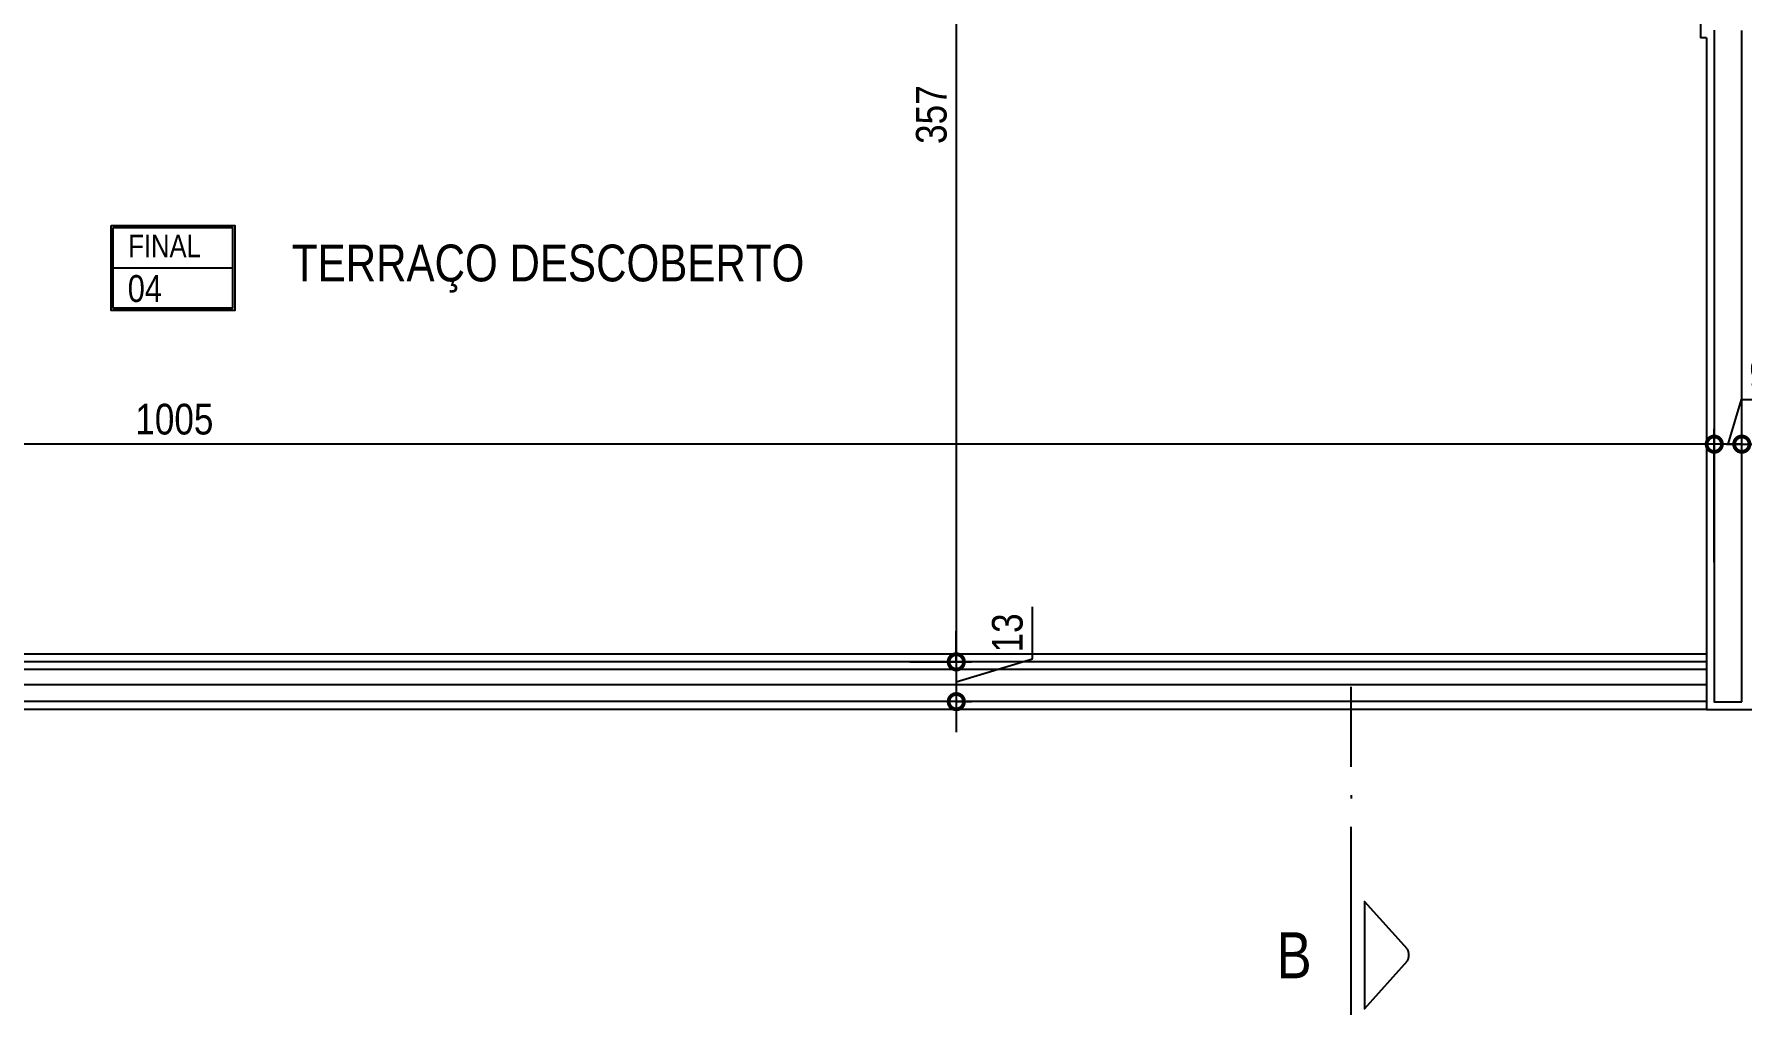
# Model space of a CAD drawing. Header units: metres. Extents: x -23 to 570, y -25 to 184.
# Drawn here: x 120.03 to 125.6, y -3.98 to -0.78 of the extents above; entities that cross this region are included whole.
import ezdxf
from ezdxf.enums import TextEntityAlignment as Align

# ---------------------------------------------------------------- set-up
doc = ezdxf.new("R2010")
doc.units = ezdxf.units.M
doc.header["$LTSCALE"] = 0.1
doc.linetypes.add('DUPLEX SUPERIOR$0$DASHEDX2', pattern=[1.5, 1, -0.5])
for name, color, linetype in [('ARQ-DIM', 2, 'Continuous'), ('ARQ-SIM', 1, 'Continuous'), ('ARQ-TXT', 2, 'Continuous'), ('DUPLEX SUPERIOR$0$ARQ-ALV ACAB', 4, 'Continuous'), ('DUPLEX SUPERIOR$0$ARQ-ALV OSSO', 5, 'Continuous'), ('DUPLEX SUPERIOR$0$ARQ-AUX', 7, 'Continuous'), ('DUPLEX SUPERIOR$0$ARQ-AUX2', 2, 'Continuous'), ('DUPLEX SUPERIOR$0$ARQ-HID', 7, 'Continuous'), ('DUPLEX SUPERIOR$0$ARQ-PRJ', 7, 'DUPLEX SUPERIOR$0$DASHEDX2')]:
    doc.layers.add(name, color=color, linetype=linetype)
doc.styles.add('Adesa', font='ARIALN.TTF')
doc.styles.add('M50', font='ARIALN.TTF', dxfattribs={"height": 0.15})
doc.dimstyles.new('ADESA 1-0050', dxfattribs={"dimtxt": 0.1, "dimasz": 0.1, "dimexe": 0.05, "dimexo": 0.05, "dimgap": 0.03, "dimtad": 1, "dimdec": 1, "dimlfac": 100, "dimzin": 12, "dimtxsty": 'Adesa', "dimblk": 'DOTSMALL', "dimcen": 1, "dimdle": 0.05, "dimclrd": 1, "dimclre": 1, "dimclrt": 256, "dimazin": 3, "dimtm": 1e-09, "dimtfac": 1, "dimtdec": 1, "dimtmove": 1, "dimatfit": 0, "dimldrblk": 'DOTSMALL', "dimfxl": 0.8, "dimtvp": 2, "dimtolj": 1, "dimtzin": 0, "dimarcsym": 0})

# ---------------------------------------------------------------- blocks, each defined once
blk = doc.blocks.new('DUPLEX SUPERIOR$0$planta duplex superior tipo 2')
at = {"layer": 'DUPLEX SUPERIOR$0$ARQ-ALV ACAB'}
for p, q in [((-10.07, 0.0252, 0), (0, 0.025)), ((-10.07, -0.1549), (-0.07, -0.1549, 0))]:
    blk.add_line(p, q, dxfattribs=at)
for points in [[(-10.07, -2.165), (-10.07, -2.0503), (-10.07, 0.0252), (-10.14, 0.0252)], [(-10.07, -2.165), (-10.0501, -2.165)], [(-10.0501, -4.5935), (-10.0501, -2.165)]]:
    blk.add_lwpolyline(points, dxfattribs=at)
at = {"layer": 'DUPLEX SUPERIOR$0$ARQ-ALV OSSO'}
blk.add_lwpolyline([(-10.095, -2.19), (-10.095, -2.0503), (-10.095, -2.0503), (-10.095, 0), (-10.14, 0.0002), (-10.14, 0.0002)], dxfattribs=at)
at = {"layer": 'DUPLEX SUPERIOR$0$ARQ-AUX'}
for p, q in [((-10.07, -0.0001, 0), (-0.07, -0.0001, 0)), ((-10.07, -0.1299), (-0.07, -0.1299, 0))]:
    blk.add_line(p, q, dxfattribs=at)
at = {"layer": 'DUPLEX SUPERIOR$0$ARQ-AUX2'}
for p, q in [((-10.0751, -0.0001), (-10.0751, -0.0001)), ((-10.07, -0.0551, 0), (-0.07, -0.0551, 0)), ((-10.07, -0.1051, 0), (-0.07, -0.1051, 0))]:
    blk.add_line(p, q, dxfattribs=at)
blk = doc.blocks.new('DUPLEX SUPERIOR$0$planta duplex inferior tipo 1')
at = {"layer": 'DUPLEX SUPERIOR$0$ARQ-ALV ACAB'}
blk.add_lwpolyline([(11.165, 6.1901), (11.0749, 6.1901), (11.0749, 5.9601)], dxfattribs=at)
at = {"layer": 'DUPLEX SUPERIOR$0$ARQ-ALV OSSO'}
for points in [[(11.12, 6.1651), (11.12, 3.9749)], [(11.165, 6.1651), (11.12, 6.1651)]]:
    blk.add_lwpolyline(points, dxfattribs=at)
blk = doc.blocks.new('DUPLEX SUPERIOR')
at = {"layer": 'DUPLEX SUPERIOR$0$ARQ-HID'}
blk.add_blockref('DUPLEX SUPERIOR$0$planta duplex inferior tipo 1', (-36.72, -3.2049, 0), dxfattribs=at)
at = {"layer": 'DUPLEX SUPERIOR$0$ARQ-PRJ'}
blk.add_blockref('DUPLEX SUPERIOR$0$planta duplex superior tipo 2', (-15.415, 2.9599, 0), dxfattribs=at)
blk = doc.blocks.new('ADESA-SIM CORT')
at = {"color": 3}
blk.add_lwpolyline([(1.712, 0.367), (1.4, 0.086), (2.1, 0.086), (1.788, 0.367)], dxfattribs=at)
blk.add_lwpolyline([(1.788, 0.367, 0.267949), (1.712, 0.367)], format="xyb", dxfattribs=at)
at = {"color": 2}
for points in [[(0.521, 0), (0, 0)], [(0.706, 0), (0.729, 0)], [(2.14, 0), (0.914, 0)]]:
    blk.add_lwpolyline(points, dxfattribs=at)
at = {"color": 3, "style": 'Adesa'}
blk.add_attdef('A', text='', height=0.35, dxfattribs=at).set_placement((1.739, -0.325), align=Align.MIDDLE_CENTER)
blk = doc.blocks.new('N AP')
for points in [[(0.3098, 0.5223), (0.8624, 0.5223), (0.8624, 0.1419), (0.3098, 0.1419)], [(0.3198, 0.5123), (0.8524, 0.5123), (0.8524, 0.1519), (0.3198, 0.1519)]]:
    blk.add_lwpolyline(points, close=True)
for points in [[(0.3198, 0.3321), (0.8524, 0.3321)], [(0.3198, 0.1519), (0.8524, 0.1519)]]:
    blk.add_lwpolyline(points)
at = {"insert": (0.3864, 0.4801), "char_height": 0.1, "attachment_point": 1, "style": 'Adesa'}
blk.add_mtext_dynamic_manual_height_columns('FINAL', width=0.3501, gutter_width=50, heights=[0], dxfattribs=at)
at = {"style": 'Adesa'}
blk.add_attdef('00', text='', height=0.1, dxfattribs=at).set_placement((0.5673, 0.171), align=Align.CENTER)
blk = doc.blocks.new('_DotSmall')
at = {"color": 0, "linetype": 'ByBlock', "const_width": 0.5}
blk.add_lwpolyline([(-0.0625, 0, 1), (0.0625, 0, 1)], format="xyb", close=True, dxfattribs=at)
blk = doc.blocks.new('*D644')
at = {"layer": 'ARQ-DIM', "color": 1, "lineweight": -2, "transparency": 16777216}
for p, q in [((125.555, -2.1199), (125.5988, -1.9739)), ((125.5988, -1.9739), (125.7128, -1.9739)), ((125.51, -2.505), (125.51, -2.0699)), ((125.6, -2.2375), (125.6, -2.0699)), ((125.51, -2.1199), (125.41, -2.1199)), ((125.6, -2.1199), (125.51, -2.1199)), ((125.6, -2.1199), (125.51, -2.1199)), ((125.6, -2.1199), (125.7, -2.1199))]:
    blk.add_line(p, q, dxfattribs=at)
at = {"layer": 'Defpoints', "color": 0, "transparency": 16777216}
for p in [(125.51, -2.1199), (125.6, -2.2875, 0), (125.51, -2.555, 0)]:
    blk.add_point(p, dxfattribs=at)
at = {"layer": 'ARQ-DIM', "color": 1, "lineweight": -2, "transparency": 16777216, "xscale": 0.1, "yscale": 0.1, "zscale": 0.1}
blk.add_blockref('_DotSmall', (125.51, -2.1199), dxfattribs=at)
at = {"layer": 'ARQ-DIM', "color": 1, "lineweight": -2, "transparency": 16777216, "xscale": 0.1, "yscale": 0.1, "zscale": 0.1, "rotation": 180}
blk.add_blockref('_DotSmall', (125.6, -2.1199), dxfattribs=at)
at = {"layer": 'ARQ-DIM', "transparency": 16777216, "insert": (125.6558, -1.8928), "char_height": 0.1, "attachment_point": 5, "style": 'Adesa'}
blk.add_mtext('\\A1;9', dxfattribs=at)
blk = doc.blocks.new('*D645')
at = {"layer": 'ARQ-DIM', "color": 1, "lineweight": -2, "transparency": 16777216}
for p, q in [((125.6, -2.2375), (125.6, -2.0699)), ((136.59, -2.2375), (136.59, -2.0699)), ((125.55, -2.1199), (136.64, -2.1199))]:
    blk.add_line(p, q, dxfattribs=at)
at = {"layer": 'Defpoints', "color": 0, "transparency": 16777216}
for p in [(136.59, -2.1199), (125.6, -2.2875, 0), (136.59, -2.2875)]:
    blk.add_point(p, dxfattribs=at)
at = {"layer": 'ARQ-DIM', "color": 1, "lineweight": -2, "transparency": 16777216, "xscale": 0.1, "yscale": 0.1, "zscale": 0.1, "rotation": 180}
blk.add_blockref('_DotSmall', (125.6, -2.1199), dxfattribs=at)
at = {"layer": 'ARQ-DIM', "color": 1, "lineweight": -2, "transparency": 16777216, "xscale": 0.1, "yscale": 0.1, "zscale": 0.1}
blk.add_blockref('_DotSmall', (136.59, -2.1199), dxfattribs=at)
at = {"layer": 'ARQ-DIM', "transparency": 16777216, "insert": (131.095, -2.0389), "char_height": 0.1, "attachment_point": 5, "style": 'Adesa'}
blk.add_mtext('\\A1;1099', dxfattribs=at)
blk = doc.blocks.new('*D646')
at = {"layer": 'ARQ-DIM', "color": 1, "lineweight": -2, "transparency": 16777216}
for p, q in [((115.46, -2.2375), (115.46, -2.0699)), ((125.51, -2.2375), (125.51, -2.0699)), ((125.56, -2.1199), (115.41, -2.1199))]:
    blk.add_line(p, q, dxfattribs=at)
at = {"layer": 'Defpoints', "color": 0, "transparency": 16777216}
for p in [(115.46, -2.1199), (115.46, -2.2875), (125.51, -2.2875, 0)]:
    blk.add_point(p, dxfattribs=at)
at = {"layer": 'ARQ-DIM', "color": 1, "lineweight": -2, "transparency": 16777216, "xscale": 0.1, "yscale": 0.1, "zscale": 0.1, "rotation": 180}
blk.add_blockref('_DotSmall', (115.46, -2.1199), dxfattribs=at)
at = {"layer": 'ARQ-DIM', "color": 1, "lineweight": -2, "transparency": 16777216, "xscale": 0.1, "yscale": 0.1, "zscale": 0.1}
blk.add_blockref('_DotSmall', (125.51, -2.1199), dxfattribs=at)
at = {"layer": 'ARQ-DIM', "transparency": 16777216, "insert": (120.485, -2.0389), "char_height": 0.1, "attachment_point": 5, "style": 'Adesa'}
blk.add_mtext('\\A1;1005', dxfattribs=at)
blk = doc.blocks.new('*D493')
at = {"layer": 'ARQ-DIM', "color": 1, "lineweight": -2, "transparency": 16777216}
for p, q in [((123.0366, 0.79), (123.0366, -2.88)), ((122.8853, 0.74), (123.0866, 0.74)), ((122.8853, -2.83), (123.0866, -2.83))]:
    blk.add_line(p, q, dxfattribs=at)
at = {"layer": 'Defpoints', "color": 0, "transparency": 16777216}
for p in [(122.8353, 0.74, 0), (122.8353, -2.83, 0), (123.0366, -2.83)]:
    blk.add_point(p, dxfattribs=at)
at = {"layer": 'ARQ-DIM', "color": 1, "lineweight": -2, "transparency": 16777216, "xscale": 0.1, "yscale": 0.1, "zscale": 0.1}
for p, rotation in [((123.0366, 0.74), 90), ((123.0366, -2.83), 270)]:
    blk.add_blockref('_DotSmall', p, dxfattribs=dict(at, rotation=rotation))
at = {"layer": 'ARQ-DIM', "transparency": 16777216, "insert": (122.9556, -1.045), "char_height": 0.1, "attachment_point": 5, "rotation": 90, "style": 'Adesa'}
blk.add_mtext('\\A1;357', dxfattribs=at)
blk = doc.blocks.new('*D494')
at = {"layer": 'ARQ-DIM', "color": 1, "lineweight": -2, "transparency": 16777216}
for p, q in [((123.2848, -2.8204), (123.2848, -2.6508)), ((123.0366, -2.83), (123.0366, -2.73)), ((123.036, -2.83), (123.0866, -2.83)), ((123.0366, -2.8949), (123.2848, -2.8204)), ((123.0366, -2.83), (123.0366, -2.9598)), ((123.0366, -2.83), (123.0366, -2.9598)), ((123.036, -2.9598), (123.0866, -2.9598)), ((123.0366, -2.9598), (123.0366, -3.0598))]:
    blk.add_line(p, q, dxfattribs=at)
at = {"layer": 'Defpoints', "color": 0, "transparency": 16777216}
for p in [(122.986, -2.83), (122.986, -2.9598, 0), (123.0366, -2.9598)]:
    blk.add_point(p, dxfattribs=at)
at = {"layer": 'ARQ-DIM', "color": 1, "lineweight": -2, "transparency": 16777216, "xscale": 0.1, "yscale": 0.1, "zscale": 0.1}
for p, rotation in [((123.0366, -2.83), 270), ((123.0366, -2.9598), 90)]:
    blk.add_blockref('_DotSmall', p, dxfattribs=dict(at, rotation=rotation))
at = {"layer": 'ARQ-DIM', "transparency": 16777216, "insert": (123.2037, -2.7356), "char_height": 0.1, "attachment_point": 5, "rotation": 90, "style": 'Adesa'}
blk.add_mtext('\\A1;13', dxfattribs=at)

msp = doc.modelspace()

# ---------------------------------------------------------------- block references
at = {"rotation": 180}
msp.add_blockref('DUPLEX SUPERIOR', (100, 0), dxfattribs=at)

# ---------------------------------------------------------------- next in the draw order: block references
at = {"layer": 'ARQ-SIM'}
ref = msp.add_blockref('N AP', (120.0524, -1.7874), dxfattribs=dict(at, xscale=0.73, yscale=0.73, zscale=0.73))
ref.add_attrib('00', '04', dxfattribs={"layer": '0', "height": 0.0876, "style": 'Adesa'}).set_placement((120.3887, -1.656), align=Align.CENTER)
ref = msp.add_blockref('ADESA-SIM CORT', (124.3252, -2.9115), dxfattribs=dict(at, xscale=0.5, yscale=0.5, zscale=0.5, rotation=270))
ref.add_attrib('A', 'B ', dxfattribs={"layer": '0', "color": 4, "height": 0.15, "style": 'Adesa'}).set_placement((124.1629, -3.7871), align=Align.MIDDLE_CENTER)

# ---------------------------------------------------------------- next in the draw order: texts
at = {"layer": 'ARQ-TXT', "style": 'M50'}
msp.add_text('TERRAÇO DESCOBERTO', height=0.12, dxfattribs=at).set_placement((121.7046, -1.5464, -0.0226), align=Align.MIDDLE)

# ---------------------------------------------------------------- next in the draw order: dimensions: what is measured, and where the dimension line sits
at = {"layer": 'ARQ-DIM'}
for base, p1, p2, angle, picture, middle in [((123.0366, -2.83), (122.8353, 0.74, 0), (122.8353, -2.83, 0), 270, '*D493', (122.9556, -1.045)), ((125.51, -2.1199), (125.6, -2.2875, 0), (125.51, -2.555, 0), 180, '*D644', (125.6288, -1.8928)), ((115.46, -2.1199), (125.51, -2.2875, 0), (115.46, -2.2875), 180, '*D646', (120.485, -2.0389)), ((136.59, -2.1199), (125.6, -2.2875, 0), (136.59, -2.2875), 180, '*D645', (131.095, -2.0389)), ((123.0366, -2.9598), (122.986, -2.83), (122.986, -2.9598, 0), 270, '*D494', (123.2037, -2.7904))]:
    dim = msp.add_linear_dim(base=base, p1=p1, p2=p2, angle=angle, dimstyle='ADESA 1-0050', dxfattribs=at)
    dim.commit()
    dim.dimension.update_dxf_attribs({"geometry": picture, "text_midpoint": middle})

doc.saveas('drawing.dxf')
